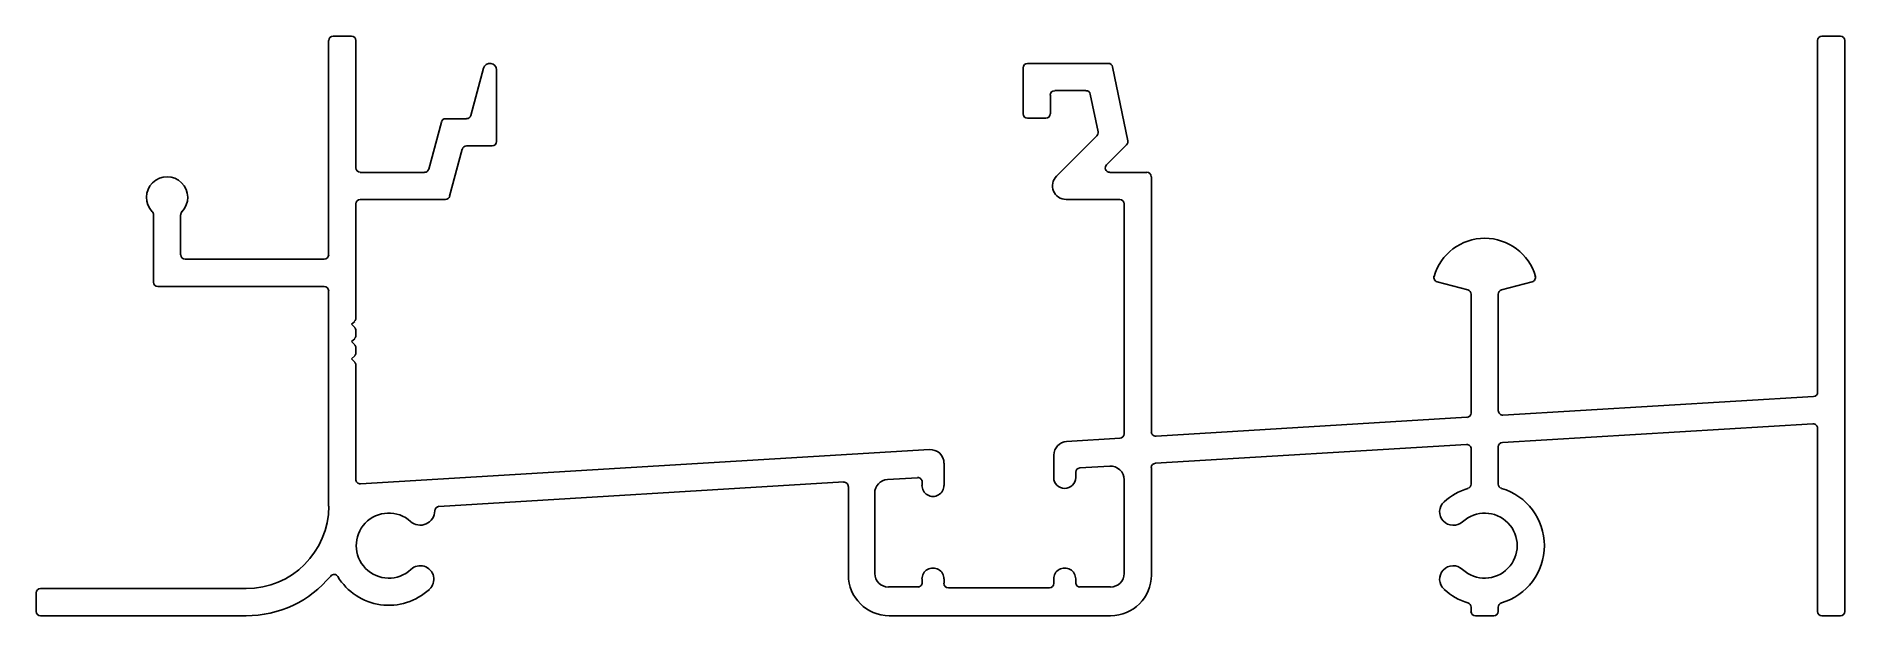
# Model space of a CAD drawing. Extents: x -54 to 51, y 5 to 39.
import ezdxf

# ---------------------------------------------------------------- set-up
doc = ezdxf.new("R2010")
doc.units = 0
doc.layers.get('0').update_dxf_attribs({"linetype": 'CONTINUOUS'})

msp = doc.modelspace()

# ---------------------------------------------------------------- linework, layer by layer
for p, q in [((-36.88, 26.04), (-36.88, 38.43)), ((-36.62, 38.69), (-35.55, 38.69)), ((-35.3, 38.43), (-35.3, 31.07)), ((49.23, 18.1), (49.23, 38.43)), ((49.48, 38.69), (50.55, 38.69)), ((50.81, 38.43), (50.81, 5.41)), ((-28.65, 34.1), (-27.92, 36.83)), ((-27.17, 36.73), (-27.17, 32.59)), ((3.28, 34.19), (3.28, 36.86)), ((3.54, 37.11), (8.21, 37.11)), ((8.45, 36.91), (9.34, 32.64)), ((4.86, 35.28), (4.86, 34.19)), ((6.92, 35.54), (5.11, 35.54)), ((7.62, 33.15), (7.17, 35.33)), ((-31.08, 31), (-30.36, 33.72)), ((-30.11, 33.91), (-28.9, 33.91)), ((4.6, 33.94), (3.54, 33.94)), ((5.22, 30.58), (7.55, 32.92)), ((-29.15, 32.15), (-29.88, 29.43)), ((-27.43, 32.34), (-28.9, 32.34)), ((9.27, 32.4), (8.11, 31.25)), ((-35.05, 30.81), (-31.33, 30.81)), ((8.29, 30.81), (10.44, 30.81)), ((10.7, 30.56), (10.7, 15.81)), ((-47.01, 24.46), (-47.01, 28.36)), ((-45.44, 28.36), (-45.44, 26.04)), ((-35.3, 28.98), (-35.3, 22.37)), ((-30.12, 29.24), (-35.05, 29.24)), ((8.87, 29.24), (5.77, 29.24)), ((9.12, 15.69), (9.12, 28.98)), ((-45.18, 25.78), (-37.13, 25.78)), ((-37.13, 24.21), (-46.76, 24.21)), ((29, 24.01), (27.23, 24.48)), ((32.73, 24.48), (30.95, 24.01)), ((-36.88, 11.51), (-36.88, 23.95)), ((29.19, 16.89), (29.19, 23.76)), ((30.76, 23.76), (30.76, 17.02)), ((-35.37, 22.19), (-35.55, 22.02)), ((-35.55, 22.02), (-35.37, 21.84)), ((-35.37, 21.19), (-35.55, 21.02)), ((-35.55, 21.02), (-35.37, 20.84)), ((-35.3, 21.66), (-35.3, 21.37)), ((-35.37, 20.19), (-35.55, 20.02)), ((-35.55, 20.02), (-35.37, 19.84)), ((-35.3, 20.66), (-35.3, 20.37)), ((-35.3, 19.66), (-35.3, 13.05)), ((31.03, 16.77), (48.99, 17.84)), ((10.97, 15.56), (28.95, 16.64)), ((48.96, 16.26), (31, 15.19)), ((49.23, 5.41), (49.23, 16.01)), ((-35.03, 12.79), (-2.13, 14.77)), ((5.8, 15.25), (8.89, 15.43)), ((28.92, 15.06), (10.94, 13.98)), ((29.19, 12.78), (29.19, 14.81)), ((30.76, 14.93), (30.76, 12.78)), ((-1.29, 13.99), (-1.29, 12.7)), ((5.06, 13.16), (5.06, 14.46)), ((8.29, 13.82), (6.57, 13.72)), ((10.7, 13.73), (10.7, 7.52)), ((-7.09, 12.9), (-30.5, 11.49)), ((-6.82, 7.52), (-6.82, 12.64)), ((-2.83, 13.15), (-4.56, 13.05)), ((-2.56, 12.7), (-2.56, 12.9)), ((6.33, 13.46), (6.33, 13.16)), ((9.12, 7.61), (9.12, 13.03)), ((-5.3, 12.26), (-5.3, 7.61)), ((-53.79, 5.41), (-53.79, 6.48)), ((-53.54, 6.73), (-41.65, 6.73)), ((-4.51, 6.83), (-2.81, 6.83)), ((-2.56, 7.08), (-2.56, 7.29)), ((-1.29, 7.29), (-1.29, 7.04)), ((-1.04, 6.78), (4.81, 6.78)), ((5.06, 7.04), (5.06, 7.29)), ((6.33, 7.29), (6.33, 7.08)), ((6.58, 6.83), (8.34, 6.83)), ((29.19, 5.41), (29.19, 5.66)), ((30.76, 5.66), (30.76, 5.41)), ((-41.65, 5.16), (-53.54, 5.16)), ((-1.29, 5.16), (-4.46, 5.16)), ((5.06, 5.16), (-1.29, 5.16)), ((8.34, 5.16), (5.06, 5.16)), ((30.51, 5.16), (29.44, 5.16)), ((50.55, 5.16), (49.48, 5.16))]:
    msp.add_line(p, q)
for centre, radius, start, end in [((-36.62, 38.43), 0.254, 90, 180), ((-35.55, 38.43), 0.254, 360, 90), ((49.48, 38.43), 0.254, 90, 180), ((50.55, 38.43), 0.254, 0, 90), ((-27.55, 36.73), 0.381, 0, 165.2247), ((3.54, 36.86), 0.254, 90, 180), ((8.21, 36.86), 0.254, 11.6667, 90), ((5.11, 35.28), 0.254, 90, 180), ((6.92, 35.28), 0.254, 11.6666, 90), ((-30.11, 33.66), 0.254, 90, 165), ((-28.9, 34.17), 0.254, 270, 345), ((3.54, 34.19), 0.254, 180, 270), ((4.6, 34.19), 0.254, 270, 0), ((-27.43, 32.59), 0.254, 270, 360), ((7.37, 33.1), 0.254, 315, 11.6666), ((9.09, 32.58), 0.254, 315, 11.6667), ((-28.9, 32.08), 0.254, 90, 165), ((-46.22, 29.36), 1.19, 315.9966, 224.0034), ((-35.05, 31.07), 0.254, 180, 270), ((-31.33, 31.07), 0.254, 270, 345), ((5.77, 30.03), 0.787, 134.9447, 270), ((8.29, 31.07), 0.254, 135, 270), ((10.44, 30.56), 0.254, 0, 90), ((-30.12, 29.49), 0.254, 270, 345), ((-47.26, 28.36), 0.254, 360, 44.0034), ((-45.18, 28.36), 0.254, 135.9966, 180), ((-35.05, 28.98), 0.254, 90, 180), ((8.87, 28.98), 0.254, 360, 90), ((29.98, 23.95), 3.05, 16.0296, 163.9704), ((-45.18, 26.04), 0.254, 180, 270), ((-37.13, 26.04), 0.254, 270, 360), ((-46.76, 24.46), 0.254, 180, 270), ((-37.13, 23.95), 0.254, 0, 90), ((27.29, 24.73), 0.254, 163.9704, 255), ((32.66, 24.73), 0.254, 285, 16.0296), ((28.94, 23.76), 0.254, 0, 75), ((31.02, 23.76), 0.254, 105, 180), ((-35.55, 22.37), 0.25, 315, 360), ((-35.55, 21.66), 0.25, 360, 45), ((-35.55, 21.37), 0.25, 315, 360), ((-35.55, 20.66), 0.25, 0, 45), ((-35.55, 20.37), 0.25, 315, 0), ((-35.55, 19.66), 0.25, 360, 45), ((48.98, 18.1), 0.254, 273.4391, 360), ((28.94, 16.89), 0.254, 273.4391, 360), ((31.02, 17.02), 0.254, 180, 273.4391), ((10.95, 15.81), 0.254, 180, 273.4391), ((48.98, 16.01), 0.254, 0, 93.4391), ((-2.08, 13.99), 0.787, 359.9993, 93.564), ((5.85, 14.46), 0.787, 93.4391, 180.0007), ((8.87, 15.69), 0.254, 273.4391, 360), ((28.94, 14.81), 0.254, 0, 93.4391), ((31.02, 14.93), 0.254, 93.4391, 180), ((6.58, 13.46), 0.254, 93.4392, 180.0009), ((8.34, 13.03), 0.787, 360, 93.4391), ((10.95, 13.73), 0.254, 93.4391, 180), ((-35.05, 13.05), 0.254, 180, 273.4391), ((-7.08, 12.64), 0.254, 360, 93.4391), ((-4.51, 12.26), 0.787, 93.4391, 180), ((-2.81, 12.9), 0.254, 359.9993, 93.4392), ((-1.93, 12.7), 0.635, 179.8905, 0.0208), ((5.69, 13.16), 0.635, 180.1035, 0.0208), ((28.94, 12.78), 0.254, 286.1481, 360), ((31.02, 12.78), 0.254, 180, 253.8519), ((-41.65, 11.51), 4.78, 270, 0), ((28.16, 11.18), 0.787, 132.8282, 312.8282), ((29.98, 9.22), 3.45, 106.3211, 132.8282), ((29.98, 9.22), 3.45, 286.3093, 73.6789), ((-33.4, 9.22), 1.88, 47.9746, 312.7951), ((-31.58, 11.24), 0.837, 227.8774, 359.8034), ((-30.48, 11.24), 0.254, 93.4391, 179.8034), ((29.98, 9.22), 1.88, 227.1718, 132.8282), ((-41.65, 11.51), 6.35, 270, 320.3687), ((-36.56, 7.3), 0.254, 31.2954, 140.3687), ((-33.4, 9.22), 3.45, 211.2954, 312.8282), ((-31.58, 7.27), 0.787, 312.8282, 132.9071), ((-4.46, 7.52), 2.36, 180, 270), ((-4.51, 7.61), 0.787, 180, 270), ((-1.93, 7.29), 0.635, 0.0006, 180.0007), ((5.69, 7.29), 0.635, 359.9993, 179.9994), ((8.34, 7.61), 0.787, 270, 360), ((8.34, 7.52), 2.36, 270, 0), ((28.16, 7.27), 0.787, 47.1718, 227.1718), ((-53.54, 6.48), 0.254, 90, 180), ((-2.81, 7.08), 0.254, 270, 0.0007), ((-1.04, 7.04), 0.254, 180.0006, 270), ((4.81, 7.04), 0.254, 270, 359.9994), ((6.58, 7.08), 0.254, 179.9993, 270), ((29.98, 9.22), 3.45, 227.1718, 253.6789), ((-53.54, 5.41), 0.254, 180, 270), ((28.94, 5.66), 0.254, 0, 73.8519), ((29.44, 5.41), 0.254, 180, 270), ((30.51, 5.41), 0.254, 270, 360), ((31.02, 5.66), 0.254, 106.3093, 180), ((49.48, 5.41), 0.254, 180, 270), ((50.55, 5.41), 0.254, 270, 360)]:
    msp.add_arc(centre, radius, start, end)

doc.saveas('drawing.dxf')
